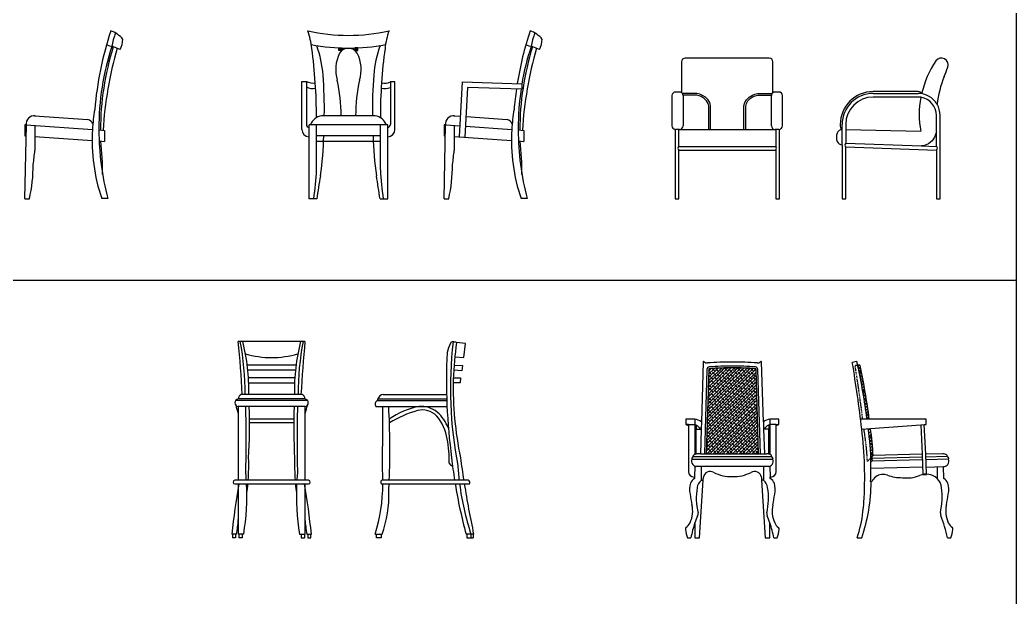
# Model space of a CAD drawing. Header units: millimetres. Extents: x -5421 to 13641, y 22290 to 34305.
# Drawn here: x 8188 to 13641, y 28367 to 31525 of the extents above; entities that cross this region are included whole.
import ezdxf

# ---------------------------------------------------------------- set-up
doc = ezdxf.new("R2010")
doc.units = ezdxf.units.MM
doc.linetypes.add('DASHED', pattern=[0.75, 0.5, -0.25])
doc.layers.add('www.cad-blocks.net', color=7, linetype='Continuous')

# ---------------------------------------------------------------- blocks, each defined once
blk = doc.blocks.new('A$C057B6086')
at = {"ltscale": 40}
for p, q in [((52.8, 455.2), (344.6, 434.8)), ((7, 405), (0, 405)), ((0, 405), (0, 345)), ((0, 0), (8.2, 404.9)), ((7, 405), (370.1, 379.6)), ((55, 401.6), (55, 265.2)), ((0, 345), (7, 345)), ((55, 341.6), (368.4, 319.7)), ((405.7, 377.1), (435.4, 375)), ((435.4, 375), (435.4, 315)), ((406.7, 317), (435.4, 315)), ((454.7, 1.6), (420.9, 1.6)), ((0, 0), (25, 0))]:
    blk.add_line(p, q, dxfattribs=at)
for centre, radius, start, end in [((2277.9, 326.4), 1902.4, 161.8205, 175.0893), ((419.5, 776.7), 152.1, 39.3708, 70.4241), ((792.2, 785.3), 319.6, 157.5157, 171.2474), ((349.5, 891.9), 188.5, 336.6553, 354.3172), ((1799.7, 395.7), 1394.1, 161.6756, 180.509), ((1966.3, 372.1), 1552.3, 162.7713, 179.8376), ((2594.1, 235.7), 2170.7, 164.2579, 176.3067), ((396.4, 542.7), 302.1, 65.3228, 80.5012), ((52.8, 409.2), 46, 84.7926, 185.209), ((1373.7, 322.1), 1005.3, 170.4282, 176.724), ((335.7, 398.2), 37.6, 15.7112, 76.4089), ((1827.8, 372), 1422.1, 179.5434, 179.7931), ((1373.7, 322.1), 1005.3, 176.724, 198.5952), ((1827.8, 372), 1422.1, 179.7931, 195.0965), ((-1528.1, 128.9), 1953.8, 0.1519, 5.5046), ((-5664.7, 861.7), 5750.7, 353.27854, 354.04687), ((-887.4, 199.5), 933.9, 347.6672, 359.331)]:
    blk.add_arc(centre, radius, start, end, dxfattribs=at)
blk = doc.blocks.new('A$C42224A09')
for p, q in [((203.4, 826.3), (219.2, 826.3)), ((203.4, 811.8), (203.4, 826.3)), ((206.4, 823.3), (216.2, 823.3)), ((206.4, 814.8), (206.4, 823.3)), ((216.2, 823.3), (216.2, 814.8)), ((219.2, 826.3), (219.2, 811.8)), ((306.6, 826.3), (290.8, 826.3)), ((290.8, 826.3), (290.8, 811.8)), ((303.6, 823.3), (293.8, 823.3)), ((293.8, 823.3), (293.8, 814.8)), ((303.6, 814.8), (303.6, 823.3)), ((306.6, 811.8), (306.6, 826.3)), ((219.2, 811.8), (203.4, 811.8)), ((216.2, 814.8), (206.4, 814.8)), ((290.8, 811.8), (306.6, 811.8)), ((293.8, 814.8), (303.6, 814.8))]:
    blk.add_line(p, q)
at = {"ltscale": 40}
for p, q in [((0, 380), (0, 643)), ((0, 643), (25, 643)), ((25, 643), (25, 407)), ((510, 640), (485, 640)), ((485, 640), (485, 407)), ((510, 380), (510, 640)), ((401.4, 455), (108.6, 455)), ((40, 0), (40, 405)), ((470, 405), (40, 405)), ((81, 159.7), (81, 405)), ((430, 159.7), (430, 405)), ((470, 0), (470, 405)), ((430, 345), (80, 345)), ((430, 315), (81, 315)), ((82, 0), (40, 0)), ((428, 0), (470, 0))]:
    blk.add_line(p, q, dxfattribs=at)
for centre, radius, start, end in [((255, 1897.6), 1002.6, 257.1783, 282.8217), ((-350.6, 781.7), 407.3, 5.9255, 19.848), ((860.6, 781.7), 407.3, 160.152, 174.0745), ((860.6, 781.7), 407.3, 160.152, 174.0745), ((255, 1867.8), 1042.8, 258.7604, 281.2396), ((-2716.1, 446.2), 2796.2, 359.9748, 7.7592), ((-523.6, 624.2), 642.4, 4.8037, 19.5824), ((255.3, 767.5), 57.1, 90.2523, 149.1371), ((254.7, 767.5), 57.1, 30.8629, 89.7477), ((1033.6, 624.2), 642.4, 160.4176, 175.1963), ((3226.1, 446.2), 2796.2, 172.2408, 180.0252), ((3226.1, 446.2), 2796.2, 172.2408, 180.0252), ((383.1, 708.3), 197.8, 153.4094, 197.1534), ((126.9, 708.3), 197.8, 342.8466, 26.5906), ((-2411.5, 491.4), 2534.9, 359.1768, 4.2216), ((2921.5, 491.4), 2534.9, 175.7784, 180.8232), ((60.3, 708.9), 74.8, 241.8321, 280.3435), ((60.5, 679.9), 75.7, 242.0386, 281.4846), ((-694.5, 454.6), 909.8, 0.0227, 12.3973), ((1204.5, 454.6), 909.8, 167.6027, 179.9773), ((453.7, 677.9), 74.7, 255.0313, 294.7385), ((454.1, 706.8), 73.7, 256.0397, 294.8405), ((119.3, 378.9), 76.9, 98.0081, 160.1385), ((390.7, 378.9), 76.9, 19.8615, 81.9919), ((40, 407), 15, 180, 270), ((470, 407), 15, 270, 0), ((40, 380), 40, 180, 270), ((-1521.2, 367.6), 1641, 351.533, 359.2122), ((2031.2, 367.6), 1641, 180.7878, 188.467), ((470, 380), 40, 270, 0), ((-3783.4, 442), 3874.7, 353.4492, 355.8218), ((3340.2, -450), 3289.1, 169.9154, 172.1367), ((-2830.2, -450), 3289.1, 7.8633, 10.0846), ((4294.4, 442), 3874.7, 184.1782, 186.5508)]:
    blk.add_arc(centre, radius, start, end, dxfattribs=at)
blk = doc.blocks.new('A$C0E5939A5')
at = {"ltscale": 40}
for p, q in [((83.5, 339.6), (100, 640)), ((100, 640), (425, 630.4)), ((128.4, 610), (113.4, 337.6)), ((425, 600.7), (128.4, 610)), ((425, 630.4), (425, 600.7)), ((52.8, 455.2), (89.7, 452.6)), ((119.6, 450.5), (344.6, 434.8)), ((7, 405), (0, 405)), ((0, 405), (0, 345)), ((0, 0), (8.2, 404.9)), ((7, 405), (86.8, 399.4)), ((55, 401.6), (55, 265.2)), ((116.7, 397.3), (370.1, 379.6)), ((0, 345), (7, 345)), ((55, 341.6), (368.4, 319.7)), ((405.7, 377.1), (435.4, 375)), ((435.4, 375), (435.4, 315)), ((406.7, 317), (435.4, 315)), ((454.7, 1.6), (420.9, 1.6)), ((0, 0), (25, 0))]:
    blk.add_line(p, q, dxfattribs=at)
for centre, radius, start, end in [((2277.9, 326.4), 1902.4, 161.8205, 170.7834), ((419.5, 776.7), 152.1, 39.3708, 70.4241), ((792.2, 785.3), 319.6, 157.5157, 171.2474), ((349.5, 891.9), 188.5, 336.6553, 354.3172), ((1966.3, 372.1), 1552.3, 162.7713, 179.8376), ((1799.7, 395.7), 1394.1, 161.6756, 170.4438), ((2594.1, 235.7), 2170.7, 164.2579, 176.3067), ((396.4, 542.7), 302.1, 65.3228, 80.5012), ((2277.9, 326.4), 1902.4, 171.6822, 175.0893), ((1799.7, 395.7), 1394.1, 171.5362, 180.509), ((52.8, 409.2), 46, 84.7926, 185.209), ((1373.7, 322.1), 1005.3, 170.4282, 176.724), ((335.7, 398.2), 37.6, 15.7112, 76.4089), ((1827.8, 372), 1422.1, 179.5434, 179.7931), ((1373.7, 322.1), 1005.3, 176.724, 198.5952), ((1827.8, 372), 1422.1, 179.7931, 195.0965), ((-1528.1, 128.9), 1953.8, 0.1519, 5.5046), ((-5664.7, 861.7), 5750.7, 353.27854, 354.04687), ((-887.4, 199.5), 933.9, 347.6672, 359.331)]:
    blk.add_arc(centre, radius, start, end, dxfattribs=at)
blk = doc.blocks.new('A$C38951A55')
at = {"ltscale": 40}
for p, q in [((400, 1075), (35, 1075)), ((83.7, 947.2), (351.3, 947.2)), ((86.9, 920), (348.1, 920)), ((90.6, 877.8), (344.4, 877.8)), ((92.1, 849), (342.9, 849)), ((383.7, 785), (51.3, 785)), ((414.6, 751), (20.4, 751)), ((400, 760), (35, 760)), ((35, 719), (35, 315)), ((400, 719), (35, 719)), ((400, 719), (400, 315)), ((338.7, 649), (96.3, 649)), ((338.5, 629), (96.5, 629)), ((418.9, 315), (16.1, 315)), ((16.1, 295), (418.9, 295)), ((35, 295), (35, 20)), ((400, 295), (400, 20)), ((25.4, 20), (0, 20)), ((2.5, 20), (2.5, 0)), ((19.9, 20), (19.9, 0)), ((64.4, 20), (35, 20)), ((37.1, 20), (37.1, 0)), ((56, 20), (56, 0)), ((370.6, 20), (400, 20)), ((379, 20), (379, 0)), ((397.9, 20), (397.9, 0)), ((409.6, 20), (435, 20)), ((415.1, 20), (415.1, 0)), ((432.5, 0), (432.5, 20)), ((19.9, 0), (2.5, 0)), ((56, 0), (37.1, 0)), ((379, 0), (397.9, 0)), ((415.1, 0), (432.5, 0))]:
    blk.add_line(p, q, dxfattribs=at)
for centre, radius, start, end in [((-7527.6, 356.5), 7596.6, 3.23378, 5.42743), ((-1441.3, 793.3), 1513.5, 359.6873, 10.7282), ((-1004.2, 804.7), 1097.2, 358.9731, 14.2631), ((1439.2, 804.7), 1097.2, 165.7369, 181.0269), ((1876.3, 793.3), 1513.5, 169.2718, 180.3127), ((7962.6, 356.5), 7596.6, 174.57257, 176.76622), ((217.1, 1496), 509.7, 253.7291, 286.3812), ((68.5, 756), 33.8, 120.7139, 173.1511), ((366.5, 756), 33.8, 6.8489, 59.2861), ((37.5, 739.5), 20.7, 97.068, 262.932), ((311.9, 789.2), 297.3, 192.135, 201.3057), ((-13726.6, 536.1), 13804.3, 359.23623, 0.75936), ((-2952.1, 611.2), 3048.7, 356.7201, 2.0259), ((3387.1, 611.2), 3048.7, 177.9741, 183.2799), ((14161.6, 536.1), 13804.3, 179.24064, 180.76377), ((397.5, 739.5), 20.7, 277.068, 82.932), ((123.1, 789.2), 297.3, 338.6943, 347.865), ((-1074.7, 399.1), 1166.8, 355.8684, 1.853), ((1509.7, 399.1), 1166.8, 178.147, 184.1316), ((-1197.7, 232.1), 1279.8, 3.715, 5.3787), ((1632.7, 232.1), 1279.8, 174.6213, 176.285), ((3442, -321.7), 3458.9, 169.7306, 174.3315), ((16.1, 305), 10, 90, 270), ((-1197.7, 232.1), 1279.8, 350.4611, 2.8181), ((-1074.7, 399.1), 1166.8, 352.437, 354.8831), ((1509.7, 399.1), 1166.8, 185.1169, 187.563), ((1632.7, 232.1), 1279.8, 177.1819, 189.5389), ((-3007, -321.7), 3458.9, 5.6685, 10.2694), ((418.9, 305), 10, 270, 90), ((-750.7, 153.4), 787.5, 350.2452, 356.1313), ((1185.7, 153.4), 787.5, 183.8687, 189.7548)]:
    blk.add_arc(centre, radius, start, end, dxfattribs=at)
blk = doc.blocks.new('A$C3DBC15CA')
at = {"ltscale": 40}
for p, q in [((495.5, 1064.1), (446.2, 1068.8)), ((485.3, 985.9), (495.5, 1064.1)), ((437, 990.5), (485.3, 985.9)), ((432.9, 945.2), (478.5, 942.8)), ((478.5, 942.8), (475.1, 914.5)), ((428.6, 876), (467.2, 874.8)), ((475.1, 914.5), (430.9, 916.7)), ((467.2, 874.8), (466, 847.6)), ((466, 847.6), (426.8, 847.8)), ((44.8, 785), (391.8, 785)), ((4.3, 719), (394.1, 719)), ((11.4, 751), (392.8, 751)), ((16.1, 760), (392.5, 760)), ((510.8, 315), (41.3, 315)), ((41.3, 295), (516.8, 295)), ((0, 20), (38.5, 20)), ((7.3, 0), (7.3, 20)), ((33, 20), (33, 0)), ((540, 20), (498.3, 20)), ((503, 20), (503, 0)), ((523.7, 20), (523.7, 0)), ((537, 20), (537, 0)), ((33, 0), (7.3, 0)), ((503, 0), (537, 0))]:
    blk.add_line(p, q, dxfattribs=at)
for centre, radius, start, end in [((1886.1, 508.4), 1575.4, 159.2773, 161.2817), ((424.4, 1058.7), 13.7, 77.2149, 148.6157), ((2648.3, 818.9), 2235.3, 173.497, 190.906), ((429.7, 1029.4), 42.7, 67.2694, 93.0703), ((2637.7, 771.5), 2211.6, 172.2742, 177.5294), ((3659.4, 866.7), 3268.6, 177.4177, 187.5511), ((2297.2, 824.3), 1869.5, 178.6962, 191.9294), ((50.5, 749.5), 35.9, 99.1128, 163.3984), ((21.6, 731.9), 21.6, 119.0743, 216.6829), ((3.1, 761), 13, 307.9728, 354.5574), ((-13423.3, 626.7), 13465.8, 358.97674, 0.39253), ((-4242.9, 486.8), 4324.2, 357.7236, 3.0787), ((319.5, 312.3), 414.2, 100.9022, 125.6152), ((251.3, 574.9), 144.5, 51.7739, 94.0459), ((390.5, 128.2), 589.7, 105.5654, 121.8829), ((259, 588.4), 111.2, 44.5161, 103.9165), ((147.8, 505.2), 249.5, 8.2398, 40.2507), ((162.6, 500.3), 259.1, 22.6705, 46.5581), ((-178.5, 426.9), 584.4, 358.184, 11.2464), ((3195.1, 747.9), 2793.3, 186.3879, 188.9158), ((5812, 1142.9), 5390.3, 187.5159, 188.835), ((-930.3, 307.7), 973.8, 0.4302, 4.6288), ((439.1, 431.9), 40.8, 215.0862, 248.7334), ((1936.4, 484.9), 1485.7, 183.4316, 186.5664), ((-930.3, 307.7), 973.8, 342.8162, 359.2534), ((41.2, 305), 10, 89.2361, 270.4475), ((-4242.9, 486.8), 4324.2, 356.9213, 357.4584), ((3195.1, 747.9), 2793.3, 189.3313, 195.1052), ((1936.4, 484.9), 1485.7, 187.3434, 198.2349), ((5812, 1142.9), 5390.3, 189.0502, 192.0238), ((506.7, 302.9), 12.8, 321.9699, 71.129), ((-527.8, 228.6), 603.5, 339.7806, 2.4653)]:
    blk.add_arc(centre, radius, start, end, dxfattribs=at)
blk = doc.blocks.new('A$C7CAF481D')
for p, q in [((97.3, 961.6), (87.6, 635.5)), ((121.4, 694.3), (354.5, 927.4)), ((121.9, 712.5), (337.7, 928.3)), ((122.4, 730.7), (320.8, 929.1)), ((123, 749), (303.6, 929.6)), ((123.5, 767.2), (286.3, 930)), ((124.1, 785.4), (268.7, 930.1)), ((124.6, 803.6), (251, 930)), ((125.1, 821.8), (233.3, 930)), ((125.7, 840), (215.4, 929.7)), ((126.2, 858.3), (197.2, 929.2)), ((126.8, 876.5), (178.7, 928.4)), ((127.3, 894.7), (160, 927.4)), ((205.7, 920), (196.5, 929.2)), ((232.2, 911.2), (213.7, 929.7)), ((249.9, 928.9), (248.7, 930.1)), ((276.4, 920), (266.4, 930.1)), ((302.9, 911.2), (284.1, 930)), ((320.6, 928.9), (320.4, 929.1)), ((347.1, 920), (338.9, 928.3)), ((373.6, 911.2), (357.6, 927.2)), ((427.2, 635.5), (417.5, 961.6)), ((118.1, 921.7), (104.4, 460.3)), ((128.1, 921.4), (114.4, 460)), ((118.6, 603.2), (388.1, 872.7)), ((119.2, 621.4), (387.6, 889.8)), ((119.7, 639.6), (387.1, 907)), ((120.3, 657.9), (386, 923.6)), ((120.8, 676.1), (371, 926.3)), ((143.8, 893.5), (127.7, 909.6)), ((127.8, 912.9), (141, 926)), ((135, 920), (130.2, 924.8)), ((152.6, 867), (130.5, 889.1)), ((161.5, 911.2), (146.3, 926.4)), ((170.3, 884.7), (148.2, 906.8)), ((179.2, 858.2), (157.1, 880.3)), ((188, 902.4), (165.9, 924.5)), ((196.8, 875.9), (174.7, 897.9)), ((214.5, 893.5), (192.4, 915.6)), ((223.4, 867), (201.3, 889.1)), ((241, 884.7), (218.9, 906.8)), ((249.9, 858.2), (227.8, 880.3)), ((258.7, 902.4), (236.6, 924.5)), ((267.6, 875.9), (245.5, 897.9)), ((285.2, 893.5), (263.1, 915.6)), ((294.1, 867), (272, 889.1)), ((311.7, 884.7), (289.6, 906.8)), ((320.6, 858.2), (298.5, 880.3)), ((329.4, 902.4), (307.3, 924.5)), ((338.3, 875.9), (316.2, 897.9)), ((355.9, 893.5), (333.8, 915.6)), ((364.8, 867), (342.7, 889.1)), ((382.5, 884.7), (360.4, 906.8)), ((388.5, 861), (369.2, 880.3)), ((386.8, 915.7), (378, 924.5)), ((400.4, 460), (386.7, 921.4)), ((387.4, 897.5), (386.9, 897.9)), ((410.4, 460.3), (396.7, 921.7)), ((117, 548.5), (389.6, 821.2)), ((117.6, 566.8), (389.1, 838.3)), ((118.1, 585), (388.6, 855.5)), ((143.8, 822.8), (125.7, 840.9)), ((135, 849.3), (126.2, 858.1)), ((152.6, 796.3), (130.5, 818.4)), ((161.5, 840.5), (139.4, 862.6)), ((170.3, 814), (148.2, 836.1)), ((188, 831.7), (165.9, 853.8)), ((196.8, 805.1), (174.7, 827.2)), ((205.7, 849.3), (183.6, 871.4)), ((214.5, 822.8), (192.4, 844.9)), ((223.4, 796.3), (201.3, 818.4)), ((232.2, 840.5), (210.1, 862.6)), ((241, 814), (218.9, 836.1)), ((258.7, 831.7), (236.6, 853.8)), ((267.6, 805.1), (245.5, 827.2)), ((276.4, 849.3), (254.3, 871.4)), ((285.2, 822.8), (263.1, 844.9)), ((294.1, 796.3), (272, 818.4)), ((302.9, 840.5), (280.8, 862.6)), ((311.7, 814), (289.6, 836.1)), ((329.4, 831.7), (307.3, 853.8)), ((338.3, 805.1), (316.2, 827.2)), ((347.1, 849.3), (325, 871.4)), ((355.9, 822.8), (333.8, 844.9)), ((364.8, 796.3), (342.7, 818.4)), ((373.6, 840.5), (351.5, 862.6)), ((382.5, 814), (360.4, 836.1)), ((389, 842.8), (378, 853.8)), ((389.5, 824.6), (386.9, 827.2)), ((115.4, 493.9), (391.2, 769.7)), ((115.9, 512.1), (390.7, 786.8)), ((116.5, 530.3), (390.1, 804)), ((143.8, 752.1), (123.7, 772.2)), ((135, 778.6), (124.2, 789.4)), ((126.1, 805.1), (124.7, 806.6)), ((161.5, 769.8), (139.4, 791.9)), ((170.3, 743.3), (148.2, 765.4)), ((179.2, 787.5), (157.1, 809.6)), ((188, 760.9), (165.9, 783)), ((205.7, 778.6), (183.6, 800.7)), ((214.5, 752.1), (192.4, 774.2)), ((232.2, 769.8), (210.1, 791.9)), ((241, 743.3), (218.9, 765.4)), ((249.9, 787.5), (227.8, 809.6)), ((258.7, 760.9), (236.6, 783)), ((276.4, 778.6), (254.3, 800.7)), ((285.2, 752.1), (263.1, 774.2)), ((302.9, 769.8), (280.8, 791.9)), ((311.7, 743.3), (289.6, 765.4)), ((320.6, 787.5), (298.5, 809.6)), ((329.4, 760.9), (307.3, 783)), ((347.1, 778.6), (325, 800.7)), ((355.9, 752.1), (333.8, 774.2)), ((373.6, 769.8), (351.5, 791.9)), ((382.5, 743.3), (360.4, 765.4)), ((390.6, 788.1), (369.2, 809.6)), ((391.2, 769.9), (378, 783)), ((114.9, 475.7), (391.7, 752.5)), ((116.9, 460), (392.2, 735.3)), ((135, 707.9), (122.1, 720.7)), ((126.1, 734.4), (122.6, 737.9)), ((152.6, 725.6), (130.5, 747.7)), ((134.5, 460), (392.7, 718.2)), ((161.5, 699.1), (139.4, 721.2)), ((179.2, 716.8), (157.1, 738.8)), ((188, 690.2), (165.9, 712.3)), ((196.8, 734.4), (174.7, 756.5)), ((205.7, 707.9), (183.6, 730)), ((223.4, 725.6), (201.3, 747.7)), ((232.2, 699.1), (210.1, 721.2)), ((249.9, 716.8), (227.8, 738.8)), ((258.7, 690.2), (236.6, 712.3)), ((267.6, 734.4), (245.5, 756.5)), ((276.4, 707.9), (254.3, 730)), ((294.1, 725.6), (272, 747.7)), ((302.9, 699.1), (280.8, 721.2)), ((320.6, 716.8), (298.5, 738.8)), ((329.4, 690.2), (307.3, 712.3)), ((338.3, 734.4), (316.2, 756.5)), ((347.1, 707.9), (325, 730)), ((364.8, 725.6), (342.7, 747.7)), ((373.6, 699.1), (351.5, 721.2)), ((391.3, 716.8), (369.2, 738.8)), ((393.3, 697), (378, 712.3)), ((391.7, 751.7), (386.9, 756.5)), ((126.1, 663.7), (120.6, 669.2)), ((143.8, 681.4), (121.7, 703.5)), ((152.6, 654.9), (130.5, 677)), ((170.3, 672.6), (148.2, 694.7)), ((152.2, 460), (393.2, 701)), ((179.2, 646), (157.1, 668.1)), ((169.9, 460), (393.7, 683.8)), ((196.8, 663.7), (174.7, 685.8)), ((205.7, 637.2), (183.6, 659.3)), ((187.6, 460), (394.2, 666.7)), ((214.5, 681.4), (192.4, 703.5)), ((223.4, 654.9), (201.3, 677)), ((241, 672.6), (218.9, 694.7)), ((249.9, 646), (227.8, 668.1)), ((267.6, 663.7), (245.5, 685.8)), ((276.4, 637.2), (254.3, 659.3)), ((285.2, 681.4), (263.1, 703.5)), ((294.1, 654.9), (272, 677)), ((311.7, 672.6), (289.6, 694.7)), ((320.6, 646), (298.5, 668.1)), ((338.3, 663.7), (316.2, 685.8)), ((347.1, 637.2), (325, 659.3)), ((355.9, 681.4), (333.8, 703.5)), ((364.8, 654.9), (342.7, 677)), ((382.5, 672.6), (360.4, 694.7)), ((391.3, 646), (369.2, 668.1)), ((393.9, 678.8), (386.9, 685.8)), ((52.4, 650), (2.4, 650)), ((2.4, 650), (2.4, 620)), ((2.4, 620), (17.4, 615)), ((17.4, 620), (2.4, 620)), ((17.4, 620), (52.4, 620)), ((17.4, 615), (17.4, 620)), ((17.4, 615), (17.4, 362.5)), ((52.4, 650), (52.4, 620)), ((52.4, 620), (52.4, 456.4)), ((58.4, 617.9), (58.4, 595)), ((87.6, 635.5), (86.4, 595)), ((126.1, 593), (118.6, 600.6)), ((135, 637.2), (120.1, 652.1)), ((143.8, 610.7), (121.7, 632.8)), ((152.6, 584.2), (130.5, 606.3)), ((161.5, 628.4), (139.4, 650.5)), ((170.3, 601.8), (148.2, 623.9)), ((188, 619.5), (165.9, 641.6)), ((196.8, 593), (174.7, 615.1)), ((214.5, 610.7), (192.4, 632.8)), ((223.4, 584.2), (201.3, 606.3)), ((205.3, 460), (394.7, 649.5)), ((232.2, 628.4), (210.1, 650.5)), ((241, 601.8), (218.9, 623.9)), ((222.9, 460), (395.2, 632.3)), ((258.7, 619.5), (236.6, 641.6)), ((240.6, 460), (395.8, 615.1)), ((267.6, 593), (245.5, 615.1)), ((285.2, 610.7), (263.1, 632.8)), ((294.1, 584.2), (272, 606.3)), ((302.9, 628.4), (280.8, 650.5)), ((311.7, 601.8), (289.6, 623.9)), ((329.4, 619.5), (307.3, 641.6)), ((338.3, 593), (316.2, 615.1)), ((355.9, 610.7), (333.8, 632.8)), ((364.8, 584.2), (342.7, 606.3)), ((373.6, 628.4), (351.5, 650.5)), ((382.5, 601.8), (360.4, 623.9)), ((395.5, 624.2), (378, 641.6)), ((396, 606), (386.9, 615.1)), ((427.2, 635.5), (428.4, 595)), ((456.4, 617.9), (456.4, 595)), ((512.4, 650), (462.4, 650)), ((462.4, 650), (462.4, 620)), ((497.4, 620), (462.4, 620)), ((462.4, 620), (462.4, 456.4)), ((497.4, 615), (512.4, 620)), ((497.4, 615), (497.4, 620)), ((497.4, 620), (512.4, 620)), ((497.4, 362.5), (497.4, 615)), ((512.4, 620), (512.4, 650)), ((58.4, 458.5), (58.4, 595)), ((58.4, 595), (86.4, 595)), ((86.4, 595), (82.4, 460)), ((117.3, 548.8), (117, 549.1)), ((135, 566.5), (118.1, 583.4)), ((143.8, 540), (121.7, 562.1)), ((161.5, 557.7), (139.4, 579.8)), ((170.3, 531.1), (148.2, 553.2)), ((179.2, 575.3), (157.1, 597.4)), ((188, 548.8), (165.9, 570.9)), ((205.7, 566.5), (183.6, 588.6)), ((214.5, 540), (192.4, 562.1)), ((232.2, 557.7), (210.1, 579.8)), ((241, 531.1), (218.9, 553.2)), ((249.9, 575.3), (227.8, 597.4)), ((258.7, 548.8), (236.6, 570.9)), ((276.4, 566.5), (254.3, 588.6)), ((258.3, 460), (396.3, 598)), ((285.2, 540), (263.1, 562.1)), ((276, 460), (396.8, 580.8)), ((302.9, 557.7), (280.8, 579.8)), ((311.7, 531.1), (289.6, 553.2)), ((293.6, 460), (397.3, 563.6)), ((320.6, 575.3), (298.5, 597.4)), ((329.4, 548.8), (307.3, 570.9)), ((311.3, 460), (397.8, 546.5)), ((347.1, 566.5), (325, 588.6)), ((355.9, 540), (333.8, 562.1)), ((373.6, 557.7), (351.5, 579.8)), ((382.5, 531.1), (360.4, 553.2)), ((391.3, 575.3), (369.2, 597.4)), ((397.7, 551.3), (378, 570.9)), ((396.6, 587.7), (395.7, 588.6)), ((456.4, 595), (428.4, 595)), ((428.4, 595), (432.4, 460)), ((456.4, 458.5), (456.4, 595)), ((135, 495.8), (116, 514.7)), ((126.1, 522.3), (116.5, 531.9)), ((143.8, 469.3), (121.7, 491.4)), ((152.6, 513.5), (130.5, 535.6)), ((161.5, 486.9), (139.4, 509)), ((179.2, 504.6), (157.1, 526.7)), ((188, 478.1), (165.9, 500.2)), ((196.8, 522.3), (174.7, 544.4)), ((205.7, 495.8), (183.6, 517.9)), ((214.5, 469.3), (192.4, 491.4)), ((223.4, 513.5), (201.3, 535.6)), ((232.2, 486.9), (210.1, 509)), ((249.9, 504.6), (227.8, 526.7)), ((258.7, 478.1), (236.6, 500.2)), ((267.6, 522.3), (245.5, 544.4)), ((276.4, 495.8), (254.3, 517.9)), ((285.2, 469.3), (263.1, 491.4)), ((294.1, 513.5), (272, 535.6)), ((302.9, 486.9), (280.8, 509)), ((320.6, 504.6), (298.5, 526.7)), ((329.4, 478.1), (307.3, 500.2)), ((338.3, 522.3), (316.2, 544.4)), ((347.1, 495.8), (325, 517.9)), ((329, 460), (398.3, 529.3)), ((355.9, 469.3), (333.8, 491.4)), ((364.8, 513.5), (342.7, 535.6)), ((346.7, 460), (398.8, 512.1)), ((373.6, 486.9), (351.5, 509)), ((364.4, 460), (399.3, 495)), ((391.3, 504.6), (369.2, 526.7)), ((399.8, 478.4), (378, 500.2)), ((398.2, 533.1), (386.9, 544.4)), ((398.7, 514.9), (395.7, 517.9)), ((44.6, 445), (470.1, 445)), ((82.4, 460), (69.1, 460)), ((82.4, 460), (432.4, 460)), ((117.7, 460), (114.5, 463.2)), ((117.3, 478.1), (115, 480.4)), ((135.4, 460), (130.5, 464.8)), ((170.3, 460.4), (148.2, 482.5)), ((188.4, 460), (174.7, 473.7)), ((206.1, 460), (201.3, 464.8)), ((241, 460.4), (218.9, 482.5)), ((259.1, 460), (245.5, 473.7)), ((276.8, 460), (272, 464.8)), ((311.7, 460.4), (289.6, 482.5)), ((329.8, 460), (316.2, 473.7)), ((347.5, 460), (342.7, 464.8)), ((382.5, 460.4), (360.4, 482.5)), ((382, 460), (399.8, 477.8)), ((400.4, 460.2), (386.9, 473.7)), ((399.7, 460), (400.3, 460.6)), ((432.4, 460), (445.6, 460)), ((35.4, 430), (479.4, 430)), ((52.5, 392), (50.1, 332.5)), ((457, 390), (57.7, 390)), ((87.4, 315), (87.4, 390)), ((427.4, 390), (427.4, 315)), ((462.3, 392), (464.7, 332.5)), ((47.4, 332.5), (50.1, 332.5)), ((47.4, 332.5), (50.1, 332.5)), ((50.1, 332.5), (49.8, 325)), ((97.4, 315), (98.5, 332.5)), ((416.3, 332.5), (417.4, 315)), ((465, 325), (464.7, 332.5)), ((464.7, 332.5), (467.4, 332.5)), ((77.4, 0), (97.4, 315)), ((87.4, 315), (97.4, 315)), ((417.4, 315), (437.4, 0)), ((427.4, 315), (417.4, 315)), ((52.4, 82), (52.4, 0)), ((462.4, 0), (462.4, 82)), ((11.9, 0), (29.8, 0)), ((52.4, 0), (77.4, 0)), ((437.4, 0), (462.4, 0)), ((484.9, 0), (502.8, 0))]:
    blk.add_line(p, q)
for centre, radius, start, end in [((100.8, 961.5), 3.5, 43.7677, 178.2986), ((119.9, 979.9), 23, 223.7677, 272.9867), ((132.1, 921.3), 14, 94.7981, 178.2986), ((247.5, -582.9), 1545, 89.6339, 94.6915), ((245.2, -425.8), 1365.9, 89.4881, 94.7981), ((245.2, -425.8), 1355.9, 89.4844, 94.7981), ((267.2, -582.9), 1545, 85.3085, 90.3661), ((269.6, -425.8), 1365.9, 85.2019, 90.5119), ((269.6, -425.8), 1355.9, 85.2019, 90.5156), ((382.7, 921.3), 14, 1.7014, 85.2019), ((394.8, 979.9), 23, 267.0133, 316.2323), ((414, 961.5), 3.5, 1.7014, 136.2323), ((132.1, 921.3), 4, 94.7981, 178.2986), ((382.7, 921.3), 4, 1.7014, 85.2019), ((25.1, 533.8), 119.3, 58.4202, 76.7854), ((41.1, 578.3), 43.2, 32.7179, 74.8936), ((89.6, 608.6), 14, 209.8967, 256.7695), ((489.7, 533.8), 119.3, 103.2146, 121.5798), ((425.2, 608.6), 14, 283.2305, 330.1033), ((473.6, 578.3), 43.2, 105.1064, 147.2821), ((44.7, 433.8), 10.1, 163.5239, 202.0516), ((47.6, 431.9), 13.4, 102.8423, 159.323), ((47, 448.5), 4.27, 122.0993, 235.5507), ((70, 415.7), 44.3, 105.1751, 124.6887), ((70, 415.7), 44.3, 91.0772, 105.1751), ((444.8, 415.7), 44.3, 74.8249, 88.9228), ((444.8, 415.7), 44.3, 55.3113, 74.8249), ((467.7, 448.5), 4.27, 304.4493, 57.9007), ((467.1, 431.9), 13.4, 20.677, 77.1577), ((470, 433.8), 10.1, 337.9484, 16.4761), ((62, 419.6), 28.6, 158.7031, 219.6578), ((68.2, 425.8), 37.2, 220.8851, 253.726), ((446.6, 425.8), 37.2, 286.274, 319.1149), ((452.8, 419.6), 28.6, 320.3422, 21.2969), ((47.4, 362.5), 30, 180, 270), ((135.6, 325.6), 37.7, 58.9832, 169.5097), ((251.2, 547.3), 212.3, 243.0668, 271.6793), ((263.6, 547.3), 212.3, 268.3207, 296.9332), ((379.2, 325.6), 37.7, 10.4903, 121.0168), ((467.4, 362.5), 30, 270, 0), ((135.8, 265), 113.2, 162.7824, 193.2466), ((77.5, 279.4), 53.4, 121.287, 158.9903), ((409.1, 217.4), 349.4, 170.4698, 193.4165), ((121.2, 269.1), 57, 126.3622, 173.7859), ((393.6, 269.1), 57, 6.2141, 53.6378), ((105.7, 217.4), 349.4, 346.5835, 9.5302), ((437.3, 279.4), 53.4, 21.0097, 58.713), ((378.9, 265), 113.2, 346.7534, 17.2176), ((1291.3, 436.7), 1281.1, 188.8739, 191.5184), ((-776.6, 436.7), 1281.1, 348.4816, 351.1261), ((-108.8, 146.7), 148.9, 334.5706, 13.2718), ((623.6, 146.7), 148.9, 166.7282, 205.4294), ((718.5, -145.4), 703.9, 157.7836, 161.1513), ((42.3, 132.4), 27.2, 334.5756, 8.4644), ((472.4, 132.4), 27.2, 171.5356, 205.4244), ((-203.7, -145.4), 703.9, 18.8487, 22.2164), ((8.8, 49.3), 9, 134.4688, 202.9581), ((-39.7, 115.1), 72.9, 305.3825, 333.6575), ((718.5, -145.4), 703.9, 161.1513, 168.0748), ((-203.7, -145.4), 703.9, 11.9252, 18.8487), ((550, 107), 65.5, 201.6889, 231.5143), ((503.6, 46.6), 10.7, 355.2665, 58.006), ((217.1, 75.4), 218.6, 187.7814, 200.1663), ((297.6, 75.4), 218.6, 339.8337, 352.2186)]:
    blk.add_arc(centre, radius, start, end)
blk = doc.blocks.new('A$C62280F8A')
for p, q in [((24.8, 965), (0, 960.2)), ((36.6, 946.3), (29.1, 945.4)), ((46.3, 922.5), (30.7, 938.1)), ((30.8, 937.5), (39.2, 945.9)), ((34, 922.9), (44.1, 933.1)), ((51, 900.1), (35.5, 915.6)), ((37, 908.3), (47.2, 918.5)), ((40, 893.7), (50.2, 903.8)), ((43, 878.9), (53.2, 889.1)), ((55.4, 878), (44.3, 889.1)), ((45.9, 864.2), (56.1, 874.4)), ((48.7, 849.3), (59, 859.6)), ((48.7, 849.3), (48.7, 849.3)), ((51.5, 834.4), (61.8, 844.7)), ((57.6, 822.8), (52.8, 827.6)), ((59.7, 856.1), (53.2, 862.6)), ((54.3, 819.5), (64.6, 829.8)), ((63.8, 834.3), (62, 836.1)), ((66.4, 796.3), (56.7, 806)), ((56.9, 804.5), (67.3, 814.9)), ((59.6, 789.5), (69.9, 799.8)), ((75, 770), (60.4, 784.6)), ((62.1, 774.3), (72.5, 784.8)), ((64.6, 759.2), (75.1, 769.6)), ((78.4, 748.9), (63.9, 763.4)), ((67.1, 743.9), (77.6, 754.4)), ((69.5, 728.7), (80, 739.2)), ((81.7, 728), (70.8, 738.8)), ((71.8, 713.3), (82.4, 723.9)), ((84.9, 707.1), (79.7, 712.3)), ((75.2, 699.1), (73.7, 700.6)), ((74.1, 697.9), (84.7, 708.5)), ((76.3, 682.4), (86.9, 693)), ((84.1, 672.6), (76.6, 680)), ((78.4, 666.9), (89.1, 677.6)), ((89, 650), (79.4, 659.5)), ((80.5, 651.3), (91.2, 662)), ((92.8, 650), (44.9, 650)), ((404.2, 650), (92.8, 650)), ((99.2, 598.4), (374.3, 617.9)), ((374.3, 617.9), (394.2, 619.3)), ((374.3, 617.9), (381.7, 457.1)), ((394.2, 619.3), (404.2, 620)), ((401.7, 457.6), (394.2, 619.3)), ((404.2, 620), (404.2, 650)), ((51.3, 595), (99.2, 598.4)), ((88.5, 588.6), (98.2, 598.3)), ((92.9, 575.3), (89.9, 578.4)), ((90.6, 573), (101.4, 583.8)), ((101.8, 548.8), (92.4, 558.2)), ((92.5, 557.2), (103.5, 568.2)), ((94.2, 541.3), (105.4, 552.5)), ((101.2, 584.7), (97.3, 588.6)), ((108.5, 524.4), (94.6, 538.3)), ((95.8, 525.2), (107.2, 536.6)), ((97.3, 509), (108.8, 520.5)), ((110.2, 505), (97.3, 517.9)), ((98.5, 492.6), (110.3, 504.3)), ((111.8, 485.8), (106.2, 491.4)), ((101.8, 478.1), (99.4, 480.5)), ((99.6, 476), (111.6, 487.9)), ((110.6, 451.6), (100.4, 461.8)), ((100.5, 459.2), (112.7, 471.4)), ((104.3, 440.3), (101.2, 443.3)), ((101.3, 442.2), (113.7, 454.6)), ((113.9, 450.1), (101.4, 437.4)), ((382.4, 441.5), (107.4, 434.2)), ((381.7, 457.1), (113.9, 450.1)), ((381.7, 457.1), (386.8, 346.6)), ((493.5, 460), (401.7, 457.6)), ((406.8, 347.5), (401.7, 457.6)), ((518, 445), (402.4, 442)), ((385, 386.9), (103.5, 379.5)), ((383.2, 426.2), (106.9, 419)), ((527.2, 430), (403.2, 426.8)), ((405, 387.4), (498.7, 389.8)), ((463.7, 388.9), (463.7, 325)), ((498.7, 389.8), (504.9, 390)), ((501.3, 325), (498.7, 389.8)), ((386.8, 346.6), (406.8, 347.5)), ((26.3, 0), (52.2, 0)), ((521.3, 0), (539.2, 0))]:
    blk.add_line(p, q)
at = {"linetype": 'DASHED', "ltscale": 10}
for p, q in [((20.1, 944.4), (29.1, 945.4)), ((101.4, 437.4), (82.7, 418.4))]:
    blk.add_line(p, q, dxfattribs=at)
for centre, radius, start, end in [((-6781.7, -178.9), 6876.7, 6.46137, 9.53408), ((-3426.9, 189.8), 3537.7, 12.3337, 12.6584), ((-3426.9, 189.8), 3537.7, 7.4751, 12.3337), ((37.2, 941.3), 5, 12.241, 96.5415), ((-3426.9, 189.8), 3549.7, 7.4497, 12.241), ((-2028.7, 332), 2096.6, 356.2473, 7.2074), ((-1351.7, 389.1), 1453.9, 0.9779, 8.2429), ((-1339.7, 381.3), 1455.2, 2.7096, 8.5811), ((268.5, 440.4), 161.2, 178.9334, 187.5975), ((492.6, 415.7), 44.3, 55.3113, 88.9228), ((515.6, 448.5), 4.27, 304.4493, 57.9007), ((515, 431.9), 13.4, 20.677, 77.1577), ((517.9, 433.8), 10.1, 337.9484, 16.4761), ((-1351.7, 389.1), 1453.9, 356.8471, 0.9779), ((107, 414), 5, 91.5, 180.9779), ((494.4, 425.8), 37.2, 286.274, 319.1149), ((500.6, 419.6), 28.6, 320.3422, 21.2969), ((188, 258.9), 95.6, 128.2647, 149.3993), ((168.7, 280.8), 66.5, 69.265, 126.9783), ((273.8, 575.5), 246.4, 250.6621, 270.01), ((298.1, 520), 192.4, 262.7684, 291.3084), ((403.8, 259.4), 88.8, 47.5834, 113.769), ((-877.7, 311.7), 980.7, 341.4709, 359.6681), ((103, 309), 3, 177.1807, 270), ((103, 309), 3, 270, 330.9787), ((403.1, 263.6), 86.3, 7.7718, 45.3666), ((84.6, 225.2), 407.1, 347.3994, 7.0672), ((473.6, 279.4), 53.4, 21.0097, 58.713), ((415.3, 265), 113.2, 346.7534, 17.2176), ((-740.2, 436.7), 1281.1, 348.4816, 351.1261), ((-333.8, 206.7), 397.3, 350.7318, 358.2683), ((659.9, 146.7), 148.9, 166.7282, 205.4294), ((-652.4, 227.4), 715.8, 341.4743, 353.2052), ((508.8, 132.4), 27.2, 171.5356, 205.4244), ((-167.4, -145.4), 703.9, 11.9252, 22.2164), ((590.8, 115.1), 72.9, 206.3425, 234.6175), ((542.3, 49.3), 9, 337.0419, 45.5312), ((334, 75.4), 218.6, 339.8337, 352.2186)]:
    blk.add_arc(centre, radius, start, end)
for centre, radius, start, end in [((20.7, 939.4), 5, 96.5415, 189.3357), ((-6781.7, -178.9), 6888.7, 6.91065, 9.33569), ((-1321.9, 354.7), 1406, 2.5962, 9.8769)]:
    blk.add_arc(centre, radius, start, end, dxfattribs=at)
blk = doc.blocks.new('A$C47B30CA3')
for p, q in [((447.5, 587.1), (201.1, 587.1)), ((201.1, 577.1), (447.5, 577.1)), ((447.5, 557.1), (201.1, 557.1)), ((547.5, 366.2), (547.5, 457.1)), ((567.5, 0), (567.5, 456)), ((31.1, 379.3), (31.1, 407.1)), ((51.1, 407.1), (51.1, 378.9)), ((31.1, 296.1), (31.1, 379.3)), ((51.1, 378.9), (461.6, 370.2)), ((51.1, 378.9), (51.1, 304.4)), ((537.4, 337.1), (523.9, 317.8)), ((547.5, 366.2), (537.4, 337.1)), ((547.5, 287.2), (547.5, 366.2)), ((31.1, 296.1), (31.1, 0)), ((51.1, 304.4), (465.9, 290.1)), ((51.1, 0), (51.1, 284.4)), ((51.1, 284.4), (547.5, 267.2)), ((477.7, 290.1), (465.9, 290.1)), ((465.9, 290.1), (547.5, 287.2)), ((504.6, 301), (477.7, 290.1)), ((523.9, 317.8), (504.6, 301)), ((547.5, 267.2), (547.5, 0)), ((31.1, 0), (51.1, 0)), ((547.5, 0), (567.5, 0))]:
    blk.add_line(p, q)
for centre, radius, start, end in [((574.9, 733.4), 37.6, 340.0971, 143.3661), ((1002.5, 449.2), 551, 146.1839, 166.7594), ((-896.2, 1279.5), 1606.8, 337.6799, 339.6433), ((1111.9, 453.7), 564.4, 157.5433, 173.4923), ((201.1, 407.1), 180, 90, 180), ((201.1, 407.1), 170, 90, 180), ((201.1, 407.1), 150, 90, 180), ((446.9, 555.9), 31.3, 64.368, 88.8889), ((447.5, 457.1), 120, 30.2823, 90), ((447.5, 457.1), 100, 81.6553, 90), ((945.8, 462.1), 492.8, 169.0074, 190.7453), ((455.3, 574.5), 10.9, 4.9054, 62.2748), ((447.5, 457.1), 100, 0, 81.6553), ((447.5, 457.1), 120, 0, 30.2823), ((158.1, 403), 137, 178.261, 185.4924), ((34.1, 391.5), 12.5, 187.2874, 256.1099), ((72.4, 337.7), 72.4, 162.0077, 199.5005), ((32.7, 347.6), 31.8, 92.8823, 156.7711), ((36.1, 333.5), 37.6, 211.8565, 262.359), ((60.4, 294.4), 13.7, 132.8608, 227.1392), ((541.4, 277.2), 11.7, 301.2474, 58.7526)]:
    blk.add_arc(centre, radius, start, end)
blk = doc.blocks.new('A$C5779473B')
for p, q in [((532.5, 770), (72.5, 770)), ((52.5, 750), (52.5, 581.2)), ((552.5, 581.2), (552.5, 750)), ((0, 565), (0, 400)), ((40.7, 585), (20, 585)), ((60.7, 565), (60.7, 400)), ((544.3, 400), (544.3, 565)), ((585, 585), (564.3, 585)), ((605, 400), (605, 565)), ((16.9, 380.2), (16.9, 0)), ((40.7, 380), (20, 380)), ((36.9, 287.2), (36.9, 380)), ((36.9, 380), (568.1, 380)), ((585, 380), (564.3, 380)), ((568.1, 380), (568.1, 287.2)), ((588.1, 0), (588.1, 380.2)), ((36.9, 287.2), (568.1, 287.2)), ((36.9, 0), (36.9, 267.2)), ((36.9, 267.2), (568.1, 267.2)), ((568.1, 267.2), (568.1, 0)), ((16.9, 0), (36.9, 0)), ((568.1, 0), (588.1, 0))]:
    blk.add_line(p, q)
at = {"ltscale": 10}
for p, q in [((136.9, 577), (56.7, 577)), ((135.7, 567), (60.6, 567)), ((148.8, 564), (135.7, 567)), ((151.8, 573.5), (136.9, 577)), ((159.7, 559.5), (148.8, 564)), ((164.2, 568.5), (151.8, 573.5)), ((176.9, 549.2), (159.7, 559.5)), ((183.2, 557.1), (164.2, 568.5)), ((189.3, 536.3), (176.9, 549.2)), ((197.3, 542.4), (183.2, 557.1)), ((407.7, 542.4), (421.8, 557.1)), ((415.7, 536.3), (428.1, 549.2)), ((421.8, 557.1), (440.8, 568.5)), ((428.1, 549.2), (445.3, 559.5)), ((440.8, 568.5), (453.2, 573.5)), ((445.3, 559.5), (456.2, 564)), ((453.2, 573.5), (468.1, 577)), ((456.2, 564), (469.3, 567)), ((468.1, 577), (548.3, 577)), ((469.3, 567), (544.4, 567)), ((197.3, 522.9), (189.3, 536.3)), ((206.6, 526.8), (197.3, 542.4)), ((201.3, 507.4), (197.3, 522.9)), ((201.3, 380), (201.3, 507.4)), ((211.3, 508.7), (206.6, 526.8)), ((211.3, 380), (211.3, 508.7)), ((393.7, 508.7), (398.4, 526.8)), ((393.7, 380), (393.7, 508.7)), ((398.4, 526.8), (407.7, 542.4)), ((403.7, 507.4), (407.7, 522.9)), ((403.7, 380), (403.7, 507.4)), ((407.7, 522.9), (415.7, 536.3))]:
    blk.add_line(p, q, dxfattribs=at)
for centre, radius, start, end in [((72.5, 750), 20, 90, 180), ((532.5, 750), 20, 0, 90), ((20, 565), 20, 90, 180), ((40.7, 565), 20, 54.0167, 90), ((40.7, 565), 20, 0, 54.0167), ((564.3, 565), 20, 125.9833, 180), ((564.3, 565), 20, 90, 125.9833), ((585, 565), 20, 0, 90), ((20, 400), 20, 180, 261.2023), ((40.7, 400), 20, 270, 0), ((564.3, 400), 20, 180, 270), ((585, 400), 20, 278.7977, 0), ((20, 400), 20, 261.2023, 270), ((585, 400), 20, 270, 278.7977), ((46.9, 277.2), 14.1, 134.9313, 225.0687), ((558.1, 277.2), 14.1, 314.9313, 45.0687)]:
    blk.add_arc(centre, radius, start, end)
blk = doc.blocks.new('FORMAT')
at = {"layer": 'www.cad-blocks.net', "color": 155, "true_color": 0x546d8e}
for p, q in [((13640.8, 34305), (13640.8, 22289.6)), ((-3828.3, 30101.1), (13640.8, 30101.1))]:
    blk.add_line(p, q, dxfattribs=at)

msp = doc.modelspace()

# ---------------------------------------------------------------- block references
for name, p in [('A$C057B6086', (8214.5, 30545.4)), ('A$C42224A09', (9730.8, 30545.4)), ('A$C0E5939A5', (10510, 30545.4)), ('A$C5779473B', (11757.1, 30545.4)), ('A$C47B30CA3', (12657.1, 30545.4)), ('A$C38951A55', (9348.1, 28690.8)), ('A$C3DBC15CA', (10131.5, 28690.8)), ('A$C7CAF481D', (11830.4, 28690.8)), ('A$C62280F8A', (12744.3, 28690.8))]:
    msp.add_blockref(name, p)
at = {"layer": 'www.cad-blocks.net'}
msp.add_blockref('FORMAT', (0, 0), dxfattribs=at)

doc.saveas('drawing.dxf')
